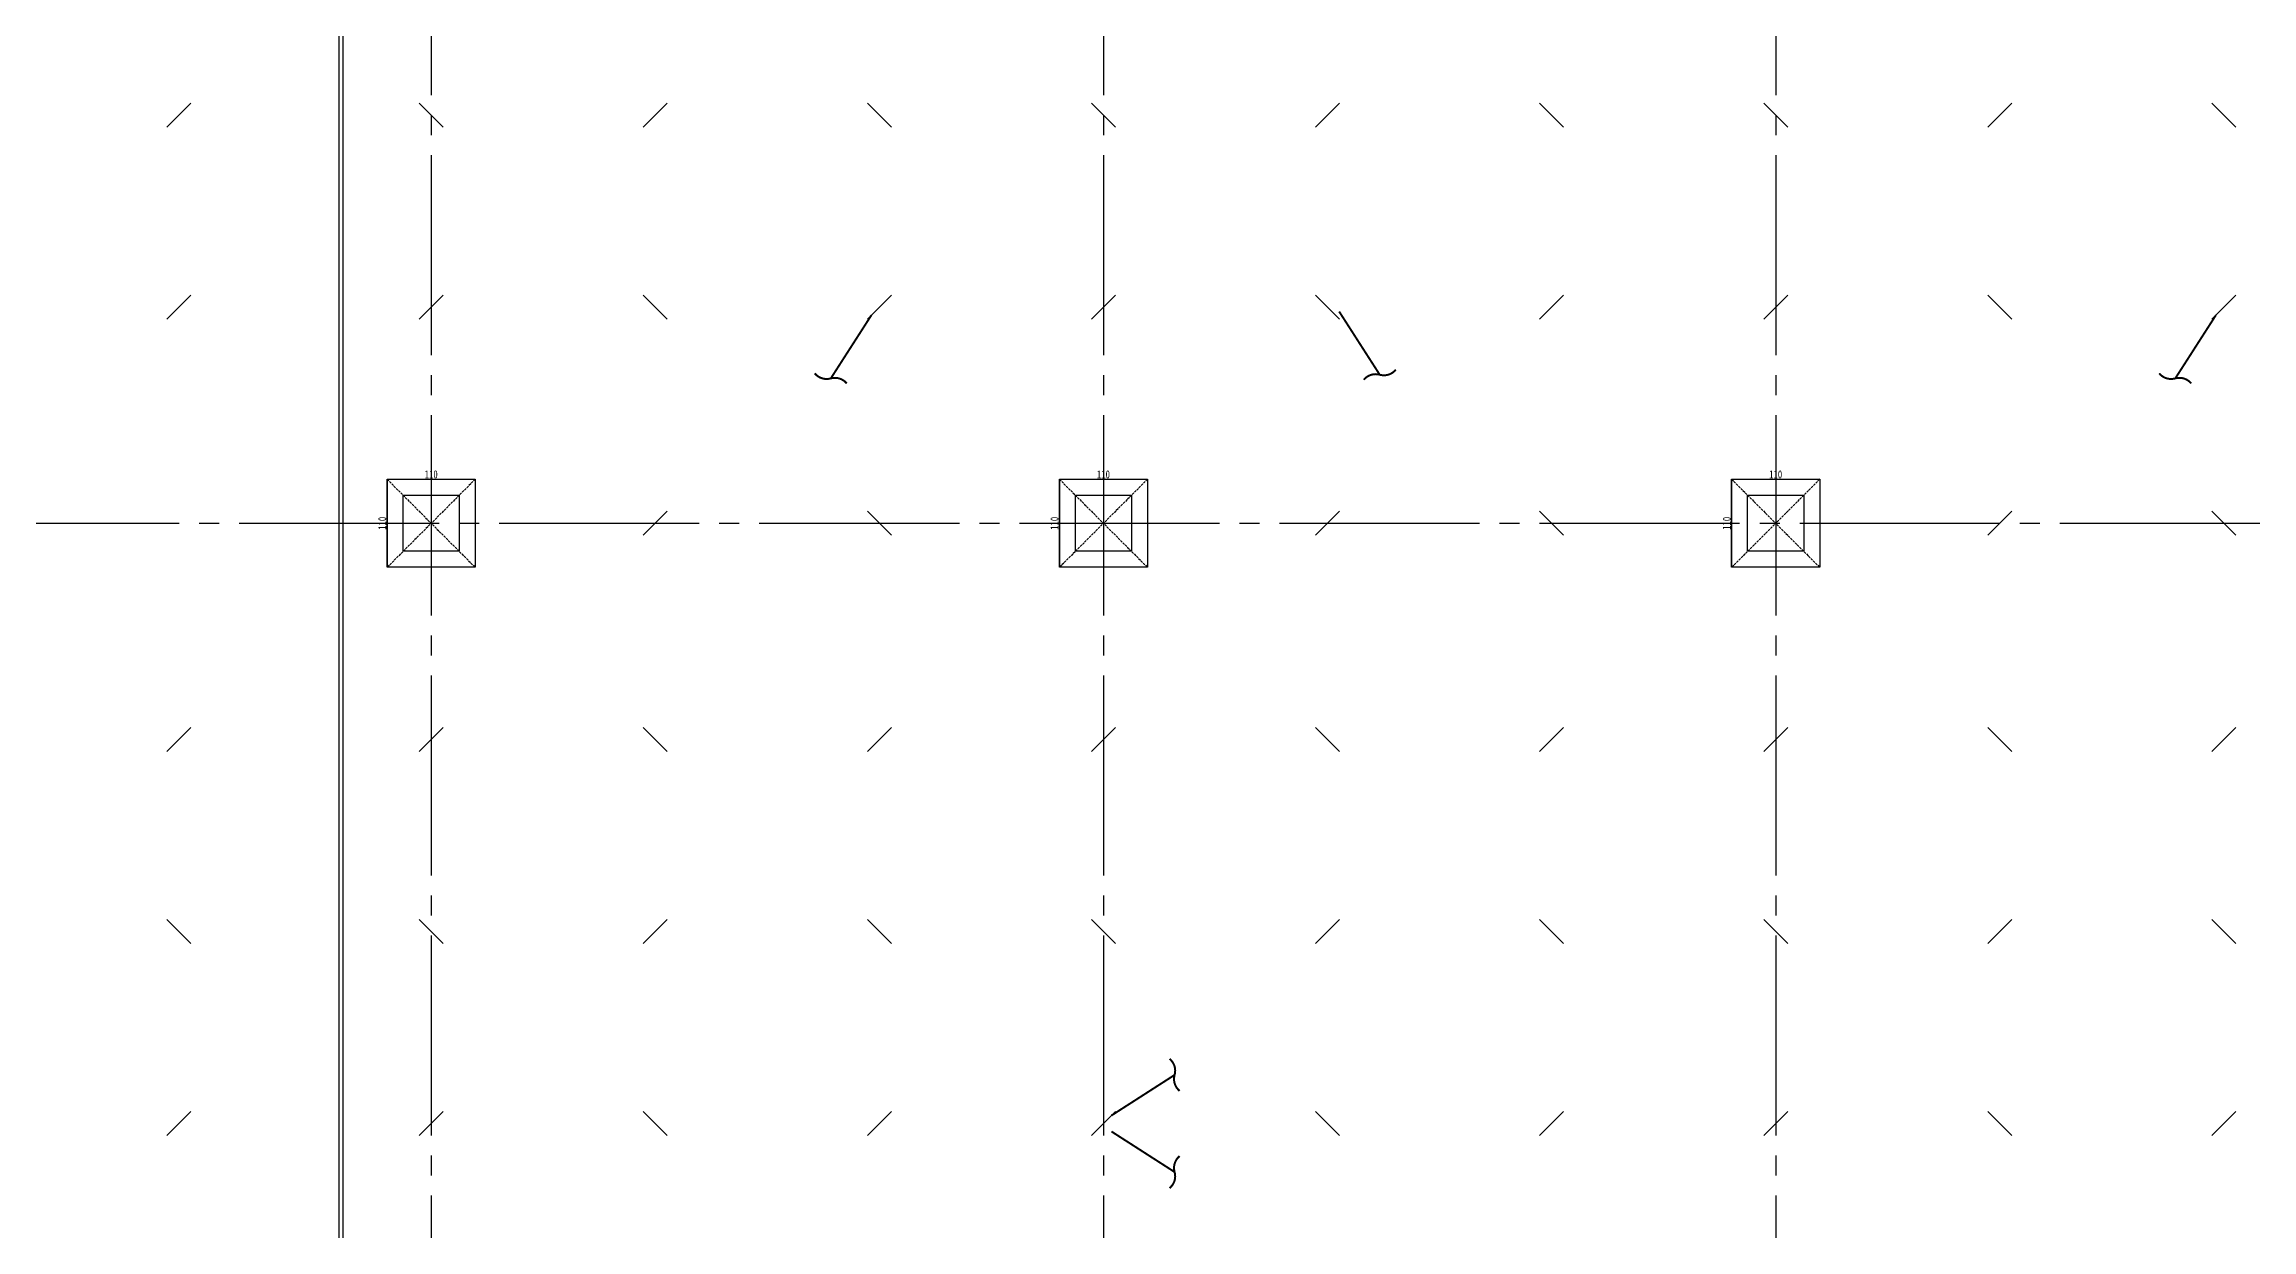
# Model space of a CAD drawing. Header units: millimetres. Extents: x -960 to 39633, y -720 to 12125.
# Drawn here: x 14636 to 17395, y 2117 to 3599 of the extents above; entities that cross this region are included whole.
import ezdxf

# ---------------------------------------------------------------- set-up
doc = ezdxf.new("R2010")
doc.units = ezdxf.units.MM
doc.header["$LTSCALE"] = 100
for name, pattern in [('X-S-FAB-L05$0$COL-CEN-LIN', [3.25, 2.5, -0.25, 0.25, -0.25]), ('X-S-FAB-L05$0$DASHED', [0.75, 0.5, -0.25]), ('X-S-FAB-L05$0$HIDDEN', [0.4, 0.3, -0.1])]:
    doc.linetypes.add(name, pattern=pattern)
for name, color, linetype in [('0-xref', 7, 'Continuous'), ('188K-SM-03-F05-ARCH-PA-Y2257103$0$K-W-P1-3.5-非抗', 200, 'Continuous'), ('X-S-FAB-L05$0$BEAM', 8, 'Continuous'), ('X-S-FAB-L05$0$BLOCK', 8, 'Continuous'), ('X-S-FAB-L05$0$BR-D', 8, 'X-S-FAB-L05$0$DASHED'), ('X-S-FAB-L05$0$CCL', 8, 'X-S-FAB-L05$0$COL-CEN-LIN'), ('X-S-FAB-L05$0$COL', 8, 'Continuous'), ('X-S-FAB-L05$0$COL-S', 8, 'Continuous'), ('X-S-FAB-L05$0$S-鋼柱', 8, 'Continuous'), ('X-S-FAB-L05$0$斜撐', 8, 'Continuous')]:
    doc.layers.add(name, color=color, linetype=linetype)
doc.layers.add('X-S-FAB-L05$0$XREF', color=8, linetype='Continuous', lineweight=0)
doc.styles.add('X-S-FAB-L05$0$DIM', font='', dxfattribs={"width": 0.8})
doc.styles.get('X-S-FAB-L05$0$DIM').set_extended_font_data('MingLiU')
doc.dimstyles.new('X-S-FAB-L05$0$JJP_005_defpoint', dxfattribs={"dimtxt": 20, "dimasz": 0.5, "dimexe": 0.5, "dimexo": 0.5, "dimgap": 0.5, "dimtad": 1, "dimdsep": 46, "dimtxsty": 'X-S-FAB-L05$0$DIM', "dimblk": 'X-S-FAB-L05$0$_None', "dimcen": 10, "dimclrd": 256, "dimclre": 256, "dimclrt": 256, "dimadec": 0, "dimazin": 0, "dimtfac": 1, "dimtix": 1, "dimtmove": 2, "dimatfit": 3, "dimldrblk": 'X-S-FAB-L05$0$_None', "dimfxl": 0.5, "dimtolj": 1, "dimtzin": 0, "dimarcsym": 0})

# ---------------------------------------------------------------- blocks, each defined once
blk = doc.blocks.new('*D173')
at = {"layer": 'DefPoints', "lineweight": -2, "transparency": 16777216}
blk.add_line((0, 0), (110, 0), dxfattribs=at)
at = {"layer": 'DefPoints', "color": 0, "transparency": 16777216}
for p in [(0, 0), (110, 0), (110, 0)]:
    blk.add_point(p, dxfattribs=at)
at = {"layer": 'DefPoints', "transparency": 16777216, "insert": (55, 6.1), "char_height": 10, "attachment_point": 5, "style": 'X-S-FAB-L05$0$DIM'}
blk.add_mtext('\\A1;110', dxfattribs=at)
blk = doc.blocks.new('X-S-FAB-L05$0$_None')
blk = doc.blocks.new('*D174')
at = {"layer": 'DefPoints', "lineweight": -2, "transparency": 16777216}
blk.add_line((0, 0), (0, -110), dxfattribs=at)
at = {"layer": 'DefPoints', "color": 0, "transparency": 16777216}
for p in [(0, 0), (0, -110), (0, -110)]:
    blk.add_point(p, dxfattribs=at)
at = {"layer": 'DefPoints', "transparency": 16777216, "insert": (-6.1, -55), "char_height": 10, "attachment_point": 5, "rotation": 90, "style": 'X-S-FAB-L05$0$DIM'}
blk.add_mtext('\\A1;110', dxfattribs=at)
blk = doc.blocks.new('X-S-FAB-L05$0$斜撐')
at = {"layer": 'X-S-FAB-L05$0$BR-D', "const_width": 0.5}
blk.add_lwpolyline([(962.11, 215.55, -0.296213), (957.95, 215.19, 0.299957), (953.75, 214.85, 0.006918)], format="xyb", dxfattribs=at)
at = {"layer": 'X-S-FAB-L05$0$BR-D', "linetype": 'ByBlock', "const_width": 0.5}
blk.add_lwpolyline([(964.37, 197.57), (957.95, 215.19)], dxfattribs=at)
blk = doc.blocks.new('X-S-FAB-L05$0$SC1')
at = {"layer": 'DefPoints'}
blk.add_line((27925, 8342.1), (27955, 8312.1), dxfattribs=at)
blk = doc.blocks.new('X-S-FAB-L05$0$VC(C)')
at = {"layer": 'X-S-FAB-L05$0$S-鋼柱', "rotation": 90}
for p in [(23131.7, -24430), (23727.1, -24430), (24567.1, -24430), (25407.1, -24430), (23131.7, -24670), (23447.1, -24670), (24007.1, -24670), (24287.1, -24670), (24847.1, -24670), (25127.1, -24670), (25687.1, -24670), (23727.1, -24940), (24567.1, -24940), (25407.1, -24940), (23131.7, -25210), (23447.1, -25210), (24007.1, -25210), (24287.1, -25210), (24847.1, -25210), (25127.1, -25210), (25687.1, -25210), (23727.1, -25450), (24567.1, -25450), (25407.1, -25450), (23131.7, -25690), (23447.1, -25690), (24007.1, -25690), (24287.1, -25690), (24847.1, -25690), (25127.1, -25690), (25687.1, -25690)]:
    blk.add_blockref('X-S-FAB-L05$0$SC1', p, dxfattribs=at)
at = {"layer": 'X-S-FAB-L05$0$S-鋼柱'}
for p in [(-12820, -4817.1), (-12260, -4817.1), (-11980, -4817.1), (-11420, -4817.1), (-11140, -4817.1), (-10580, -4817.1), (-12540, -5057.1), (-11700, -5057.1), (-10860, -5057.1), (-12260, -5327.1), (-11420, -5327.1), (-10580, -5327.1), (-12540, -5597.1), (-11700, -5597.1), (-10860, -5597.1), (-13135.4, -5837.1), (-12820, -5837.1), (-12260, -5837.1), (-11980, -5837.1), (-11420, -5837.1), (-11140, -5837.1), (-10580, -5837.1), (-12540, -6077.1), (-11700, -6077.1), (-10860, -6077.1)]:
    blk.add_blockref('X-S-FAB-L05$0$SC1', p, dxfattribs=at)
at = {"layer": 'X-S-FAB-L05$0$斜撐'}
for p, xscale, yscale, zscale, rotation in [((11182.8, 5282.6), -5.000000000000004, 5, 5, 167.3146368959792), ((20741.8, 5287.2), 5.000000000000001, 5.000000000000001, 5.000000000000001, 192.6853631040205), ((12862.8, 5282.6), -5.000000000000004, 5, 5, 167.3146368959792), ((13947.4, 6747.2), 5.000000000000002, 5.000000000000002, 5.000000000000002, 282.6853631040207), ((13947.4, -2247.2), -5, 5, 5, 257.3146368959793)]:
    blk.add_blockref('X-S-FAB-L05$0$斜撐', p, dxfattribs=dict(at, xscale=xscale, yscale=yscale, zscale=zscale, rotation=rotation))
blk = doc.blocks.new('188K-SM-03-F05-ARCH-PA-Y2257103')
at = {"layer": '188K-SM-03-F05-ARCH-PA-Y2257103$0$K-W-P1-3.5-非抗'}
for p, q in [((15005, 732.5), (15005, 8265)), ((15010, 732.5), (15010, 8265))]:
    blk.add_line(p, q, dxfattribs=at)
blk = doc.blocks.new('*U58')
at = {"layer": 'DefPoints', "linetype": 'X-S-FAB-L05$0$HIDDEN', "ltscale": 0.1}
for p, q in [((110, 0), (0, -110)), ((0, 0), (110, -110))]:
    blk.add_line(p, q, dxfattribs=at)
at = {"layer": 'X-S-FAB-L05$0$COL', "ltscale": 0.1}
blk.add_lwpolyline([(0, 0), (110, 0), (110, -110), (0, -110)], close=True, dxfattribs=at)
at = {"layer": 'DefPoints'}
dim = blk.add_linear_dim(base=(0, -110), p1=(0, 0), p2=(0, -110), angle=90, dimstyle='X-S-FAB-L05$0$JJP_005_defpoint', override={"dimtxt": 10}, dxfattribs=at)
dim.commit()
dim.dimension.update_dxf_attribs({"geometry": '*D174', "text_midpoint": (-6.067, -55)})
dim = blk.add_linear_dim(base=(110, 0), p1=(0, 0), p2=(110, 0), dimstyle='X-S-FAB-L05$0$JJP_005_defpoint', override={"dimtxt": 10}, dxfattribs=at)
dim.commit()
dim.dimension.update_dxf_attribs({"geometry": '*D173', "text_midpoint": (55, 6.067)})
blk = doc.blocks.new('X-S-FAB-L05$0$FAB2-L05')
at = {"layer": 'X-S-FAB-L05$0$CCL'}
for p, q in [((-11040, 11005), (-11040, 0)), ((-10200, 11005), (-10200, 0)), ((-9360, 11005), (-9360, 0)), ((-26880, 3720), (1210, 3720))]:
    blk.add_line(p, q, dxfattribs=at)
at = {"layer": 'X-S-FAB-L05$0$COL-S'}
for points in [[(-11075, 3755), (-11005, 3755), (-11005, 3685), (-11075, 3685)], [(-10235, 3755), (-10165, 3755), (-10165, 3685), (-10235, 3685)], [(-9395, 3755), (-9325, 3755), (-9325, 3685), (-9395, 3685)]]:
    blk.add_lwpolyline(points, close=True, dxfattribs=at)
at = {"layer": 'X-S-FAB-L05$0$BEAM'}
for p in [(-11095, 3775), (-10255, 3775), (-9415, 3775)]:
    blk.add_blockref('*U58', p, dxfattribs=at)
blk = doc.blocks.new('X-S-FAB-L05')
at = {"layer": 'X-S-FAB-L05$0$COL-S'}
for points in [[(15085, 3035), (15155, 3035), (15155, 2965), (15085, 2965)], [(15925, 3035), (15995, 3035), (15995, 2965), (15925, 2965)], [(16765, 3035), (16835, 3035), (16835, 2965), (16765, 2965)]]:
    blk.add_lwpolyline(points, close=True, dxfattribs=at)
at = {"layer": 'X-S-FAB-L05$0$BEAM'}
for p in [(15065, 3055), (15905, 3055), (16745, 3055)]:
    blk.add_blockref('*U58', p, dxfattribs=at)
at = {"layer": 'X-S-FAB-L05$0$BLOCK'}
blk.add_blockref('X-S-FAB-L05$0$FAB2-L05', (26160, -720), dxfattribs=at)
at = {"layer": 'X-S-FAB-L05$0$XREF'}
blk.add_blockref('X-S-FAB-L05$0$VC(C)', (0, 0), dxfattribs=at)

msp = doc.modelspace()

# ---------------------------------------------------------------- block references
msp.add_blockref('188K-SM-03-F05-ARCH-PA-Y2257103', (0, 0))
at = {"layer": '0-xref'}
msp.add_blockref('X-S-FAB-L05', (0, 0), dxfattribs=at)

doc.saveas('drawing.dxf')
